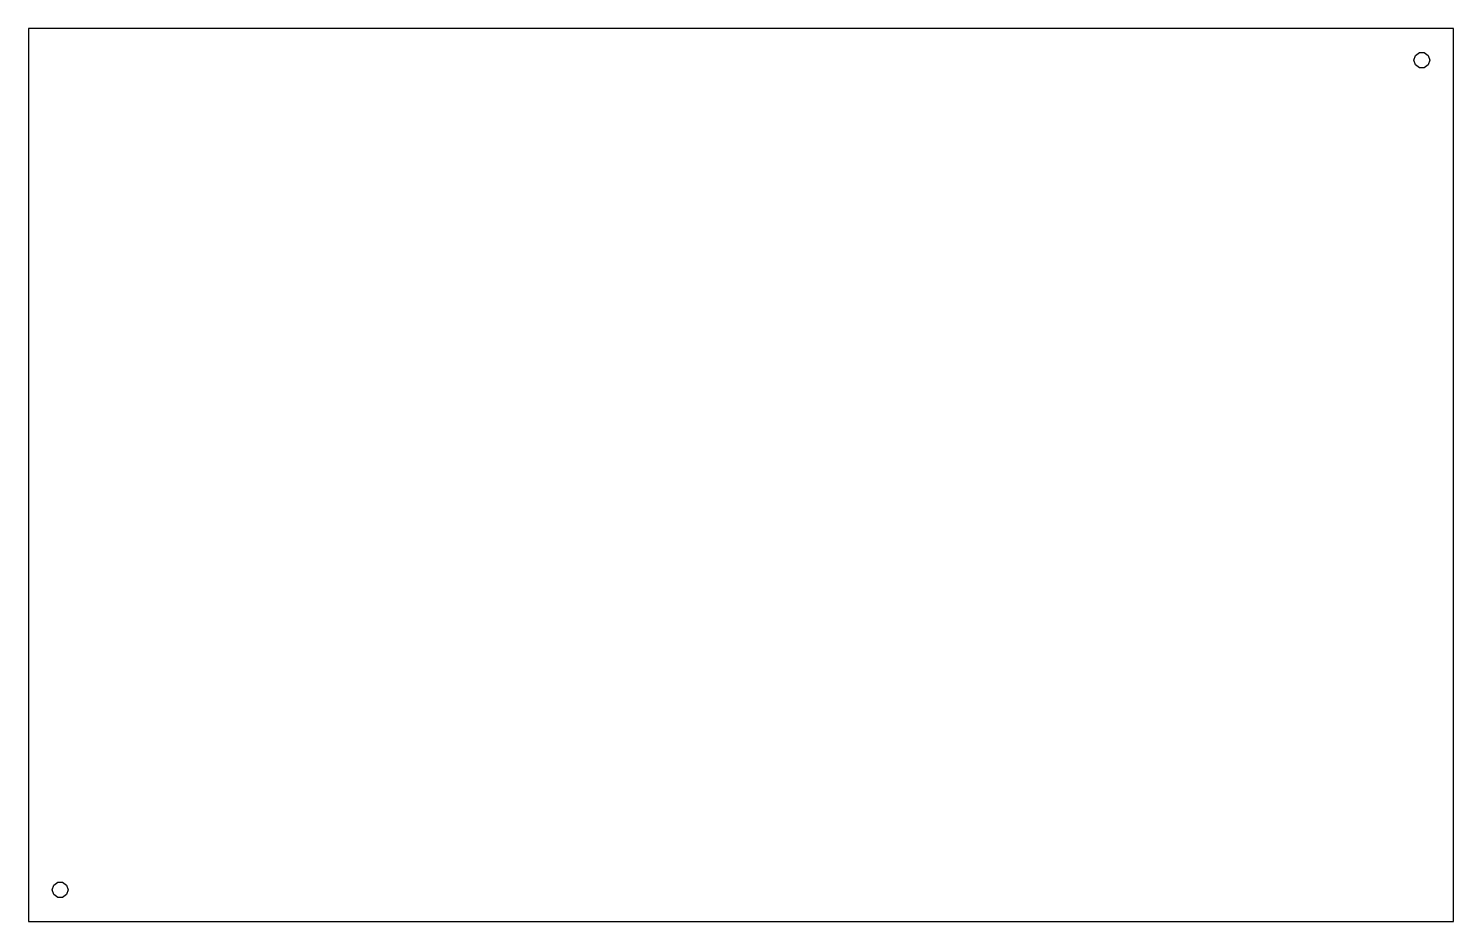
# Model space of a CAD drawing. Header units: metres. Extents: x -286 to 286, y -179 to 179.
import ezdxf

# ---------------------------------------------------------------- set-up
doc = ezdxf.new("R2010")
doc.units = ezdxf.units.M

msp = doc.modelspace()

# ---------------------------------------------------------------- linework, layer by layer
for p, q in [((285.75, 179.07), (-285.75, 179.07)), ((-285.75, 179.07), (-285.75, -179.07)), ((285.75, -179.07), (285.75, 179.07)), ((269.875, 166.37), (270.481, 168.236)), ((270.481, 164.504), (269.875, 166.37)), ((270.481, 168.236), (272.069, 169.39)), ((272.069, 169.39), (274.031, 169.39)), ((274.031, 169.39), (275.619, 168.236)), ((275.619, 168.236), (276.225, 166.37)), ((276.225, 166.37), (275.619, 164.504)), ((272.069, 163.35), (270.481, 164.504)), ((274.031, 163.35), (272.069, 163.35)), ((275.619, 164.504), (274.031, 163.35)), ((-276.225, -166.37), (-275.619, -164.504)), ((-275.619, -164.504), (-274.031, -163.35)), ((-274.031, -163.35), (-272.069, -163.35)), ((-272.069, -163.35), (-270.481, -164.504)), ((-270.481, -164.504), (-269.875, -166.37)), ((-275.619, -168.236), (-276.225, -166.37)), ((-274.031, -169.39), (-275.619, -168.236)), ((-272.069, -169.39), (-274.031, -169.39)), ((-270.481, -168.236), (-272.069, -169.39)), ((-269.875, -166.37), (-270.481, -168.236)), ((-285.75, -179.07), (285.75, -179.07))]:
    msp.add_line(p, q)

doc.saveas('drawing.dxf')
